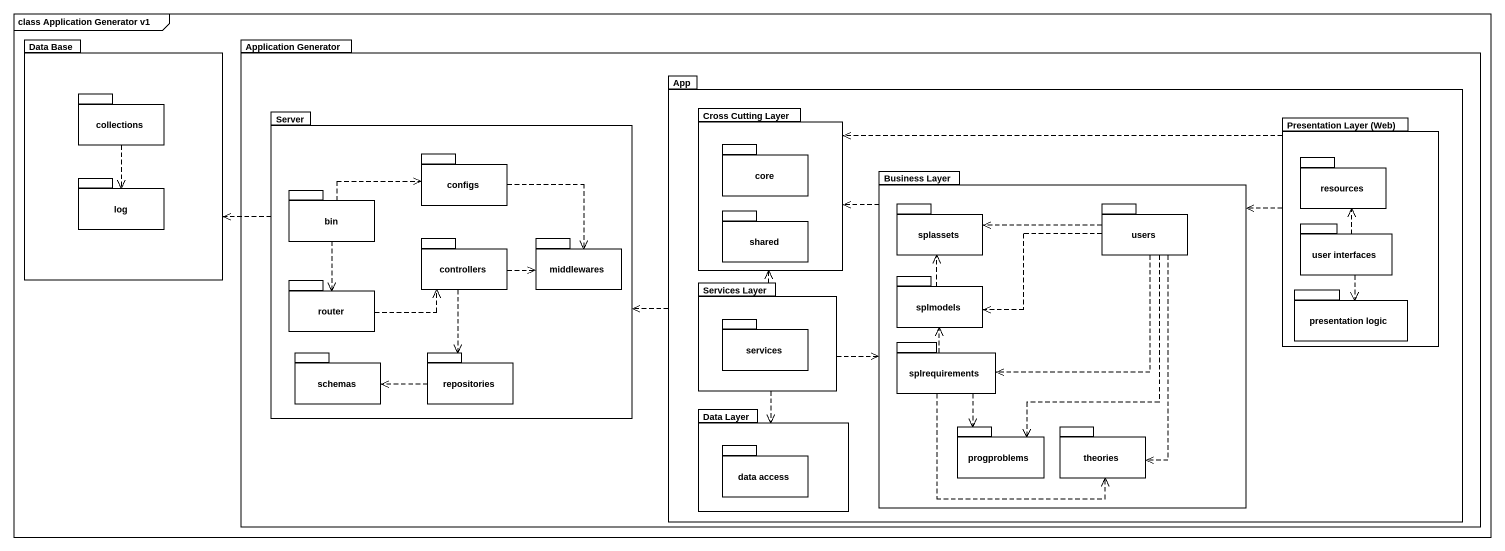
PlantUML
@startuml
mainframe class Application Generator v1
package "Data Base" as Data_Base #FFFFFF {
  package "collections" as collections_ #FFFFFF {
  }
  package log #FFFFFF {
  }
}
package "Application Generator" as Application_Generator #FFFFFF {
  package App #FFFFFF {
    package "Cross Cutting Layer" as Cross_Cutting_Layer #FFFFFF {
      package core #FFFFFF {
      }
      package shared #FFFFFF {
      }
    }
    package "Presentation Layer (Web)" as Presentation_Layer_Web #FFFFFF {
      package resources #FFFFFF {
      }
      package "user interfaces" as user_interfaces #FFFFFF {
      }
      package "presentation logic" as presentation_logic #FFFFFF {
      }
    }
    package "Business Layer" as Business_Layer #FFFFFF {
      package splassets #FFFFFF {
      }
      package users #FFFFFF {
      }
      package splmodels #FFFFFF {
      }
      package splrequirements #FFFFFF {
      }
      package progproblems #FFFFFF {
      }
      package theories #FFFFFF {
      }
    }
    package "Services Layer" as Services_Layer #FFFFFF {
      package services #FFFFFF {
      }
    }
    package "Data Layer" as Data_Layer #FFFFFF {
      package "data access" as data_access #FFFFFF {
      }
    }
  }
  package Server #FFFFFF {
    package configs #FFFFFF {
    }
    package bin #FFFFFF {
    }
    package controllers #FFFFFF {
    }
    package middlewares #FFFFFF {
    }
    package router #FFFFFF {
    }
    package schemas #FFFFFF {
    }
    package repositories #FFFFFF {
    }
  }
}
collections_ ..> log
App .left.> Server
Server .left.> Data_Base
Presentation_Layer_Web .left.> Cross_Cutting_Layer
Presentation_Layer_Web .left.> Business_Layer
configs ..> middlewares
Business_Layer .left.> Cross_Cutting_Layer
bin .right.> configs
bin ..> router
users .left.> splassets
users .left.> splmodels
users ..> splrequirements
users ..> progproblems
users ..> theories
controllers .right.> middlewares
controllers ..> repositories
user_interfaces .up.> resources
user_interfaces ..> presentation_logic
router .right.> controllers
Services_Layer .up.> Cross_Cutting_Layer
Services_Layer .right.> Business_Layer
Services_Layer ..> Data_Layer
splmodels .up.> splassets
repositories .left.> schemas
splrequirements .up.> splmodels
splrequirements ..> progproblems
splrequirements .right.> theories
@enduml
